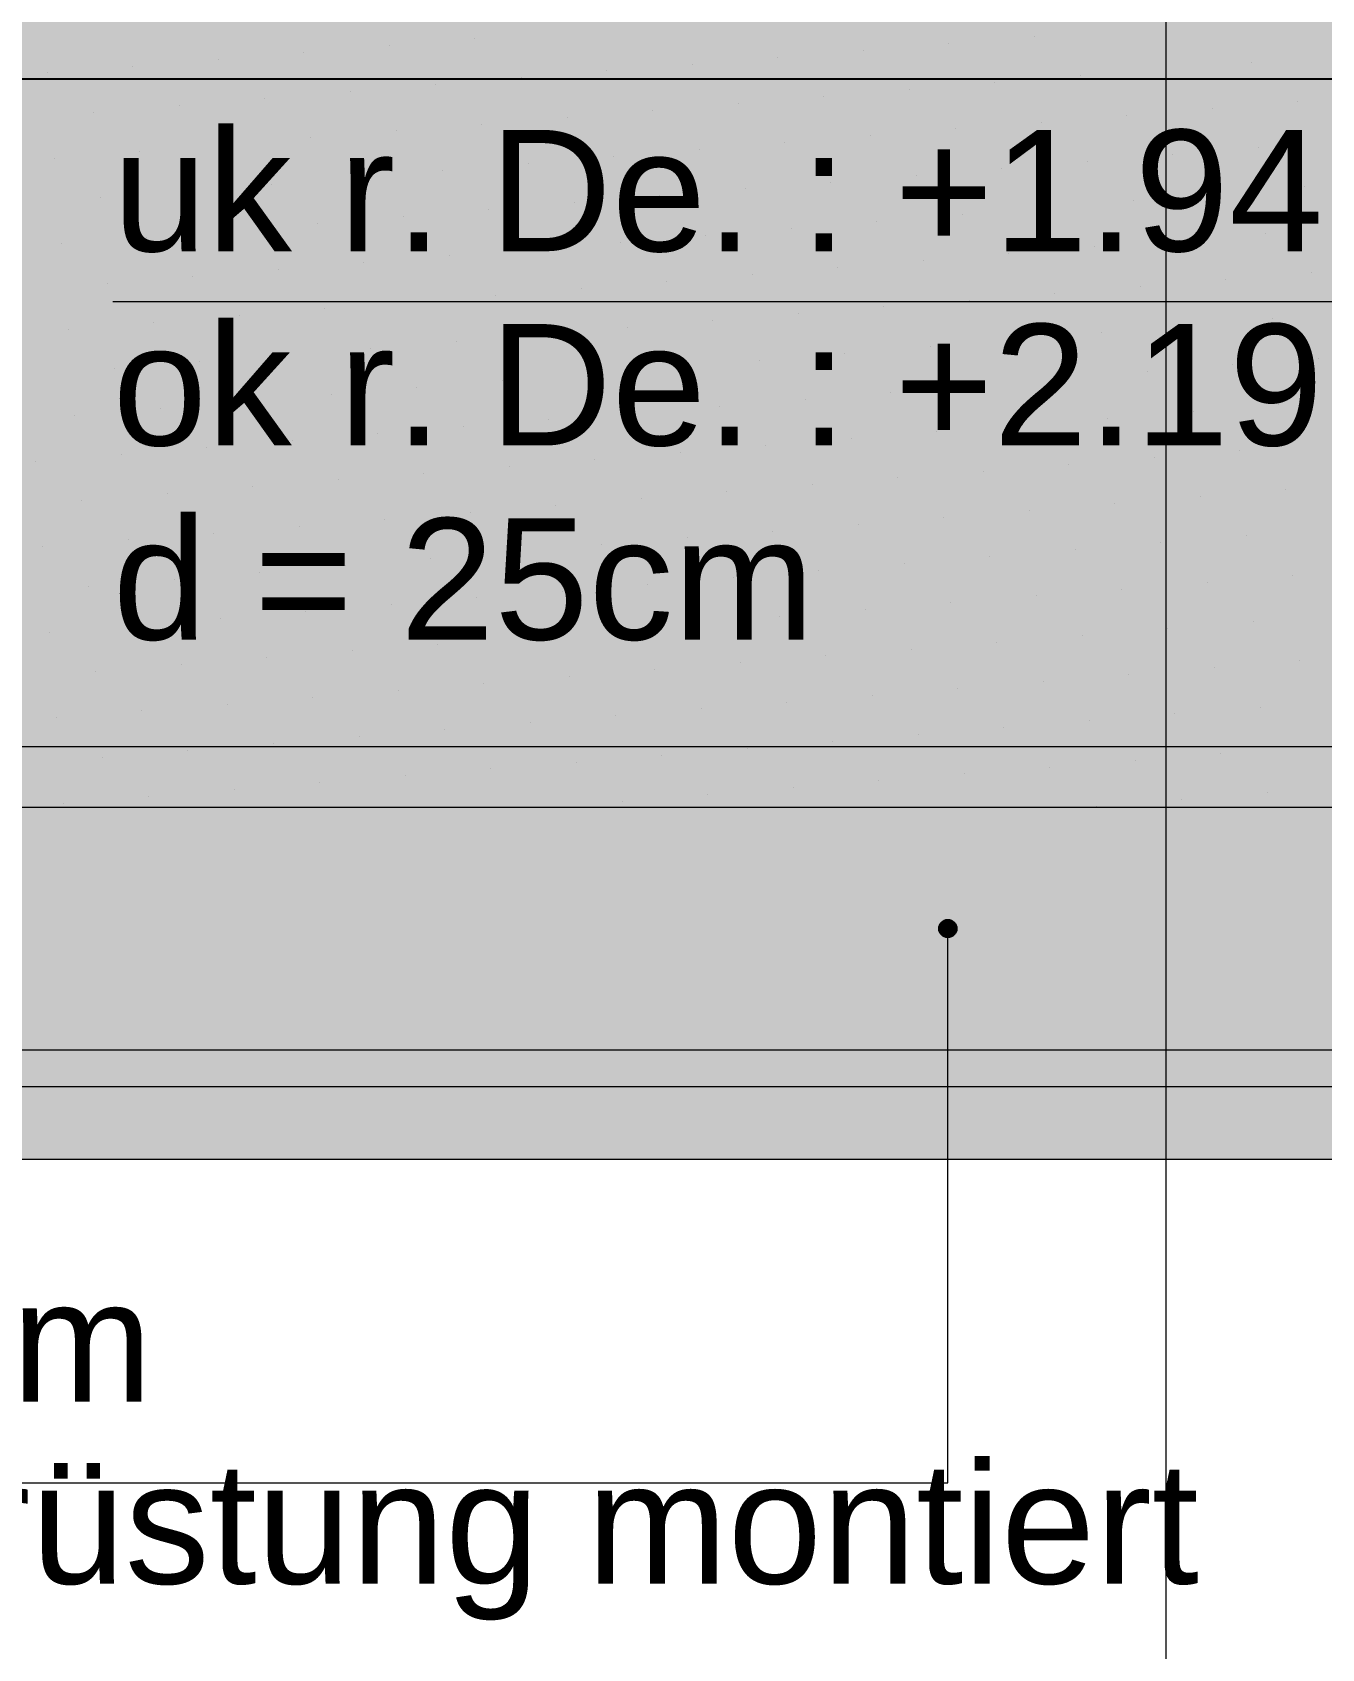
# Model space of a CAD drawing. Header units: metres. Extents: x 0.003 to 0.843, y 0.003 to 0.597.
# Drawn here: x 0.27071 to 0.29196, y 0.42573 to 0.45237 of the extents above; entities that cross this region are included whole.
import ezdxf

# ---------------------------------------------------------------- set-up
doc = ezdxf.new("R2010")
doc.units = ezdxf.units.M
for name, pattern in [('AUSGEZOGEN', [0]), ('PUNKT2', [3.175, 0, -3.175]), ('STRICHLINIE', [19.049999999999997, 12.7, -6.35]), ('STRICHPUNKT', [25.4, 12.7, -6.35, 0, -6.35])]:
    doc.linetypes.add(name, pattern=pattern)
for name, color, linetype, lineweight in [('Aussenwandverkleidung', 7, 'AUSGEZOGEN', 18), ('Beton verdeckt vorne', 7, 'STRICHLINIE', 13), ('Daemmung', 7, 'AUSGEZOGEN', 18), ('Fuellflaeche', 7, 'AUSGEZOGEN', 13), ('Schnittbegrenzung', 7, 'AUSGEZOGEN', 13), ('Spengler', 7, 'AUSGEZOGEN', 18), ('Stilflaechen Bepflanzung', 96, 'AUSGEZOGEN', 25), ('Text Koten', 7, 'AUSGEZOGEN', 25), ('Text Werkplan Ausfuehrung', 7, 'AUSGEZOGEN', 25), ('Werkplan- Ausfuehrungsmasse', 7, 'AUSGEZOGEN', 13)]:
    doc.layers.add(name, color=color, linetype=linetype, lineweight=lineweight)
doc.styles.add('ARIAL', font='ARIAL.TTF')

msp = doc.modelspace()

# ---------------------------------------------------------------- hatches: boundary and pattern name
at = {"layer": 'Fuellflaeche', "linetype": 'AUSGEZOGEN', "lineweight": 13}
msp.add_hatch(color=254, dxfattribs=at).paths.add_polyline_path([(0.2405525927639469, 0.4405973572039297), (0.2405525927639469, 0.4337973573559215), (0.3156799930110575, 0.4337973573559215), (0.3156799930110575, 0.4405973572039297)])
msp.add_hatch(color=254, dxfattribs=at).paths.add_polyline_path([(0.2405525927639469, 0.4405973572039297), (0.2405525927639469, 0.4337973573559215), (0.3156799930110575, 0.4337973573559215), (0.3156799930110575, 0.4405973572039297)])
at = {"layer": 'Stilflaechen Bepflanzung', "linetype": 'AUSGEZOGEN', "lineweight": 13, "true_color": 0xf7faef}
msp.add_hatch(color=7, dxfattribs=at).paths.add_polyline_path([(0.2405525927639469, 0.4405973572039297), (0.30739999319613, 0.4405973572039297), (0.30739999319613, 0.4979573559218338), (0.6493199855536229, 0.4979573559218338), (0.6493199855536229, 0.4787973563500931), (0.689319984659553, 0.4787973563500931), (0.689319984659553, 0.494573322262538), (0.6499099855404343, 0.494573322262538), (0.6499099855404343, 0.529957355206578), (0.2405525927639469, 0.529957355206578)])
at = {"layer": 'Text Werkplan Ausfuehrung', "linetype": 'AUSGEZOGEN', "lineweight": 13}
for points in [[(0.2856481299106974, 0.437597357270985), (0.2859481289178666, 0.437597357270985), (0.2859271289168692, 0.4376723572745473)], [(0.2856481299106974, 0.437597357270985), (0.2859271289168692, 0.4376723572745473), (0.2856691299116949, 0.4376723572745473)], [(0.2856691299116949, 0.4376723572745473), (0.2859271289168692, 0.4376723572745473), (0.2858731289219337, 0.4377263572771121)], [(0.2856691299116949, 0.4376723572745473), (0.2858731289219337, 0.4377263572771121), (0.2857231299142599, 0.4377263572771121)], [(0.2857231299142599, 0.4377263572771121), (0.2858731289219337, 0.4377263572771121), (0.2857981299178222, 0.4377473572781095)], [(0.2856691299116949, 0.4375223582668733), (0.2859481289178666, 0.437597357270985), (0.2856481299106974, 0.437597357270985)], [(0.2856691299116949, 0.4375223582668733), (0.2859271289168692, 0.4375223582668733), (0.2859481289178666, 0.437597357270985)], [(0.2857231299142599, 0.4374683582719379), (0.2859271289168692, 0.4375223582668733), (0.2856691299116949, 0.4375223582668733)], [(0.2857231299142599, 0.4374683582719379), (0.2858731289219337, 0.4374683582719379), (0.2859271289168692, 0.4375223582668733)], [(0.2858731289219337, 0.4374683582719379), (0.2857231299142599, 0.4374683582719379), (0.2857981299178222, 0.4374473582709404)]]:
    msp.add_hatch(color=7, dxfattribs=at).paths.add_polyline_path(points)

# ---------------------------------------------------------------- linework, layer by layer
at = {"layer": 'Aussenwandverkleidung', "color": 7, "linetype": 'PUNKT2', "lineweight": 13}
msp.add_line((0.2405525927639469, 0.4349973573290995), (0.3173999929726126, 0.4349973573290995), dxfattribs=at)
msp.add_line((0.2405525927639469, 0.4349973573290995), (0.3173999929726126, 0.4349973573290995), dxfattribs=at)
at = {"layer": 'Beton verdeckt vorne', "color": 7, "linetype": 'STRICHLINIE', "lineweight": 13}
for p, q in [((0.2405525927639469, 0.4395973572262815), (0.3207599928975108, 0.4395973572262815)), ((0.2405525927639469, 0.4395973572262815), (0.3207599928975108, 0.4395973572262815)), ((0.2405525927639469, 0.4355973573156884), (0.322359992861748, 0.4355973573156884)), ((0.2405525927639469, 0.4355973573156884), (0.322359992861748, 0.4355973573156884))]:
    msp.add_line(p, q, dxfattribs=at)
at = {"layer": 'Daemmung', "color": 131, "linetype": 'AUSGEZOGEN', "lineweight": 13, "true_color": 0x70ffff}
for p, q in [((0.287222313265266, 0.4522966527968746), (0.287222313265266, 0.4522966527968746)), ((0.2751853275549692, 0.4520374645832933), (0.2751853275549692, 0.4520374645832933)), ((0.2765947728574621, 0.4521508658615084), (0.2765947728574621, 0.4521508658615084)), ((0.2780042181599549, 0.4522642671397232), (0.2780042181599549, 0.4522642671397232)), ((0.2844034226602804, 0.4520698502404445), (0.2844034226602804, 0.4520698502404445)), ((0.2858128679627732, 0.4521832515186594), (0.2858128679627732, 0.4521832515186594)), ((0.2723664369499834, 0.4518106620268632), (0.2723664369499834, 0.4518106620268632)), ((0.2737758822524763, 0.4519240633050782), (0.2737758822524763, 0.4519240633050782)), ((0.2815845320552947, 0.4518430476840145), (0.2815845320552947, 0.4518430476840145)), ((0.2829939773577875, 0.4519564489622295), (0.2829939773577875, 0.4519564489622295)), ((0.289393181858113, 0.4517620320629507), (0.289393181858113, 0.4517620320629507)), ((0.2908026271606059, 0.4518754333411655), (0.2908026271606059, 0.4518754333411655)), ((0.2709569916474905, 0.4516972607486482), (0.2709569916474905, 0.4516972607486482)), ((0.2773561961478159, 0.4515028438493693), (0.2773561961478159, 0.4515028438493693)), ((0.2787656414503089, 0.4516162451275844), (0.2787656414503089, 0.4516162451275844)), ((0.2801750867528017, 0.4517296464057994), (0.2801750867528017, 0.4517296464057994)), ((0.2865742912531273, 0.4515352295065206), (0.2865742912531273, 0.4515352295065206)), ((0.2879837365556201, 0.4516486307847356), (0.2879837365556201, 0.4516486307847356)), ((0.2745373055428303, 0.4512760412929392), (0.2745373055428303, 0.4512760412929392)), ((0.2759467508453231, 0.4513894425711543), (0.2759467508453231, 0.4513894425711543)), ((0.2837554006481414, 0.4513084269500905), (0.2837554006481414, 0.4513084269500905)), ((0.2851648459506343, 0.4514218282283056), (0.2851648459506343, 0.4514218282283056)), ((0.2915640504509597, 0.4512274113290267), (0.2915640504509597, 0.4512274113290267)), ((0.2717184149378445, 0.4510492387365092), (0.2717184149378445, 0.4510492387365092)), ((0.2731278602403375, 0.4511626400147242), (0.2731278602403375, 0.4511626400147242)), ((0.2795270647406628, 0.4509682231154454), (0.2795270647406628, 0.4509682231154454)), ((0.2809365100431557, 0.4510816243936604), (0.2809365100431557, 0.4510816243936604)), ((0.2823459553456486, 0.4511950256718755), (0.2823459553456486, 0.4511950256718755)), ((0.288745159845974, 0.4510006087725967), (0.288745159845974, 0.4510006087725967)), ((0.2901546051484669, 0.4511140100508116), (0.2901546051484669, 0.4511140100508116)), ((0.2767081741356771, 0.4507414205590153), (0.2767081741356771, 0.4507414205590153)), ((0.27811761943817, 0.4508548218372304), (0.27811761943817, 0.4508548218372304)), ((0.2859262692409883, 0.4507738062161666), (0.2859262692409883, 0.4507738062161666)), ((0.2859262692409883, 0.4507738062161666), (0.2859262692409883, 0.4507738062161666)), ((0.2873357145434812, 0.4508872074943817), (0.2873357145434812, 0.4508872074943817)), ((0.2738892835306913, 0.4505146180025852), (0.2738892835306913, 0.4505146180025852)), ((0.2752987288331842, 0.4506280192808005), (0.2752987288331842, 0.4506280192808005)), ((0.2816979333335096, 0.4504336023815214), (0.2816979333335096, 0.4504336023815214)), ((0.2831073786360025, 0.4505470036597367), (0.2831073786360025, 0.4505470036597367)), ((0.2845168239384954, 0.4506604049379515), (0.2845168239384954, 0.4506604049379515)), ((0.2909160284388209, 0.4504659880386727), (0.2909160284388209, 0.4504659880386727)), ((0.2710703929257056, 0.4502878154461553), (0.2710703929257056, 0.4502878154461553)), ((0.2724798382281984, 0.4504012167243703), (0.2724798382281984, 0.4504012167243703)), ((0.2788790427285239, 0.4502067998250916), (0.2788790427285239, 0.4502067998250916)), ((0.2788790427285239, 0.4502067998250916), (0.2788790427285239, 0.4502067998250916)), ((0.2802884880310167, 0.4503202011033066), (0.2802884880310167, 0.4503202011033066)), ((0.2880971378338351, 0.4502391854822428), (0.2880971378338351, 0.4502391854822428)), ((0.289506583136328, 0.4503525867604577), (0.289506583136328, 0.4503525867604577)), ((0.2760601521235382, 0.4499799972686614), (0.2760601521235382, 0.4499799972686614)), ((0.2774695974260311, 0.4500933985468765), (0.2774695974260311, 0.4500933985468765)), ((0.2838688019263565, 0.4498989816475977), (0.2838688019263565, 0.4498989816475977)), ((0.2852782472288493, 0.4500123829258127), (0.2852782472288493, 0.4500123829258127)), ((0.2866876925313422, 0.4501257842040278), (0.2866876925313422, 0.4501257842040278)), ((0.2718318162160596, 0.4496397934340164), (0.2718318162160596, 0.4496397934340164)), ((0.2718318162160596, 0.4496397934340164), (0.2718318162160596, 0.4496397934340164)), ((0.2732412615185524, 0.4497531947122314), (0.2732412615185524, 0.4497531947122314)), ((0.2746507068210454, 0.4498665959904464), (0.2746507068210454, 0.4498665959904464)), ((0.2810499113213707, 0.4496721790911676), (0.2810499113213707, 0.4496721790911676)), ((0.2824593566238636, 0.4497855803693826), (0.2824593566238636, 0.4497855803693826)), ((0.2902680064266819, 0.4497045647483188), (0.2902680064266819, 0.4497045647483188)), ((0.2916774517291749, 0.4498179660265339), (0.2916774517291749, 0.4498179660265339)), ((0.2782310207163849, 0.4494453765347375), (0.2782310207163849, 0.4494453765347375)), ((0.2796404660188779, 0.4495587778129526), (0.2796404660188779, 0.4495587778129526)), ((0.2860396705192033, 0.4493643609136738), (0.2860396705192033, 0.4493643609136738)), ((0.2874491158216962, 0.4494777621918888), (0.2874491158216962, 0.4494777621918888)), ((0.288858561124189, 0.4495911634701037), (0.288858561124189, 0.4495911634701037)), ((0.2740026848089063, 0.4491051727000924), (0.2740026848089063, 0.4491051727000924)), ((0.2754121301113991, 0.4492185739783074), (0.2754121301113991, 0.4492185739783074)), ((0.2768215754138921, 0.4493319752565225), (0.2768215754138921, 0.4493319752565225)), ((0.2832207799142176, 0.4491375583572436), (0.2832207799142176, 0.4491375583572436)), ((0.2846302252167104, 0.4492509596354587), (0.2846302252167104, 0.4492509596354587)), ((0.2711837942039207, 0.4488783701436624), (0.2711837942039207, 0.4488783701436624)), ((0.2725932395064135, 0.4489917714218774), (0.2725932395064135, 0.4489917714218774)), ((0.2804018893092318, 0.4489107558008136), (0.2804018893092318, 0.4489107558008136)), ((0.2818113346117248, 0.4490241570790285), (0.2818113346117248, 0.4490241570790285)), ((0.2882105391120501, 0.4488297401797498), (0.2882105391120501, 0.4488297401797498)), ((0.289619984414543, 0.4489431414579649), (0.289619984414543, 0.4489431414579649)), ((0.2910294297170359, 0.4490565427361798), (0.2910294297170359, 0.4490565427361798)), ((0.2761735534017533, 0.4485705519661686), (0.2761735534017533, 0.4485705519661686)), ((0.2775829987042461, 0.4486839532443835), (0.2775829987042461, 0.4486839532443835)), ((0.278992444006739, 0.4487973545225986), (0.278992444006739, 0.4487973545225986)), ((0.2853916485070644, 0.4486029376233197), (0.2853916485070644, 0.4486029376233197)), ((0.2868010938095572, 0.4487163389015348), (0.2868010938095572, 0.4487163389015348)), ((0.2733546627967675, 0.4483437494097385), (0.2733546627967675, 0.4483437494097385)), ((0.2747641080992603, 0.4484571506879536), (0.2747641080992603, 0.4484571506879536)), ((0.2825727579020786, 0.4483761350668898), (0.2825727579020786, 0.4483761350668898)), ((0.2839822032045715, 0.4484895363451049), (0.2839822032045715, 0.4484895363451049)), ((0.2903814077048969, 0.448295119445826), (0.2903814077048969, 0.448295119445826)), ((0.2917908530073898, 0.4484085207240409), (0.2917908530073898, 0.4484085207240409)), ((0.2719452174942746, 0.4482303481315235), (0.2719452174942746, 0.4482303481315235)), ((0.2783444219946, 0.4480359312322447), (0.2783444219946, 0.4480359312322447)), ((0.2797538672970928, 0.4481493325104598), (0.2797538672970928, 0.4481493325104598)), ((0.2811633125995858, 0.4482627337886747), (0.2811633125995858, 0.4482627337886747)), ((0.2875625170999112, 0.448068316889396), (0.2875625170999112, 0.448068316889396)), ((0.2889719624024041, 0.4481817181676109), (0.2889719624024041, 0.4481817181676109)), ((0.2755255313896142, 0.4478091286758146), (0.2755255313896142, 0.4478091286758146)), ((0.276934976692107, 0.4479225299540296), (0.276934976692107, 0.4479225299540296)), ((0.2847436264949255, 0.4478415143329659), (0.2847436264949255, 0.4478415143329659)), ((0.2861530717974183, 0.4479549156111809), (0.2861530717974183, 0.4479549156111809)), ((0.2727066407846286, 0.4475823261193846), (0.2727066407846286, 0.4475823261193846)), ((0.2741160860871214, 0.4476957273975995), (0.2741160860871214, 0.4476957273975995)), ((0.2805152905874469, 0.4475013104983208), (0.2805152905874469, 0.4475013104983208)), ((0.2819247358899397, 0.4476147117765357), (0.2819247358899397, 0.4476147117765357)), ((0.2833341811924326, 0.4477281130547508), (0.2833341811924326, 0.4477281130547508)), ((0.289733385692758, 0.4475336961554719), (0.289733385692758, 0.4475336961554719)), ((0.2911428309952508, 0.447647097433687), (0.2911428309952508, 0.447647097433687)), ((0.2712971954821357, 0.4474689248411695), (0.2712971954821357, 0.4474689248411695)), ((0.2776963999824611, 0.4472745079418907), (0.2776963999824611, 0.4472745079418907)), ((0.279105845284954, 0.4473879092201057), (0.279105845284954, 0.4473879092201057)), ((0.2869144950877723, 0.4473068935990419), (0.2869144950877723, 0.4473068935990419)), ((0.2883239403902652, 0.447420294877257), (0.2883239403902652, 0.447420294877257)), ((0.2748775093774753, 0.4470477053854605), (0.2748775093774753, 0.4470477053854605)), ((0.2762869546799682, 0.4471611066636756), (0.2762869546799682, 0.4471611066636756)), ((0.2826861591802937, 0.4469666897643967), (0.2826861591802937, 0.4469666897643967)), ((0.2840956044827865, 0.4470800910426118), (0.2840956044827865, 0.4470800910426118)), ((0.2855050497852794, 0.4471934923208269), (0.2855050497852794, 0.4471934923208269)), ((0.2855050497852794, 0.4471934923208269), (0.2855050497852794, 0.4471934923208269)), ((0.2919042542856048, 0.446999075421548), (0.2919042542856048, 0.446999075421548)), ((0.2720586187724896, 0.4468209028290306), (0.2720586187724896, 0.4468209028290306)), ((0.2734680640749825, 0.4469343041072457), (0.2734680640749825, 0.4469343041072457)), ((0.2798672685753079, 0.4467398872079667), (0.2798672685753079, 0.4467398872079667)), ((0.2812767138778007, 0.4468532884861819), (0.2812767138778007, 0.4468532884861819)), ((0.2890853636806192, 0.446772272865118), (0.2890853636806192, 0.446772272865118)), ((0.290494808983112, 0.4468856741433331), (0.290494808983112, 0.4468856741433331)), ((0.2770483779703222, 0.4465130846515368), (0.2770483779703222, 0.4465130846515368)), ((0.278457823272815, 0.4466264859297519), (0.278457823272815, 0.4466264859297519)), ((0.278457823272815, 0.4466264859297519), (0.278457823272815, 0.4466264859297519)), ((0.2848570277731405, 0.4464320690304731), (0.2848570277731405, 0.4464320690304731)), ((0.2862664730756334, 0.4465454703086881), (0.2862664730756334, 0.4465454703086881)), ((0.2876759183781262, 0.4466588715869029), (0.2876759183781262, 0.4466588715869029)), ((0.2728200420628435, 0.4461728808168916), (0.2728200420628435, 0.4461728808168916)), ((0.2742294873653365, 0.4462862820951067), (0.2742294873653365, 0.4462862820951067)), ((0.2756389326678293, 0.4463996833733218), (0.2756389326678293, 0.4463996833733218)), ((0.2820381371681548, 0.4462052664740429), (0.2820381371681548, 0.4462052664740429)), ((0.2834475824706476, 0.446318667752258), (0.2834475824706476, 0.446318667752258)), ((0.2912562322734659, 0.4462376521311942), (0.2912562322734659, 0.4462376521311942)), ((0.2714105967603506, 0.4460594795386767), (0.2714105967603506, 0.4460594795386767)), ((0.2714105967603506, 0.4460594795386767), (0.2714105967603506, 0.4460594795386767)), ((0.279219246563169, 0.4459784639176129), (0.279219246563169, 0.4459784639176129)), ((0.2806286918656619, 0.4460918651958279), (0.2806286918656619, 0.4460918651958279)), ((0.2870278963659873, 0.4458974482965491), (0.2870278963659873, 0.4458974482965491)), ((0.2884373416684802, 0.4460108495747642), (0.2884373416684802, 0.4460108495747642)), ((0.2898467869709731, 0.4461242508529791), (0.2898467869709731, 0.4461242508529791)), ((0.2749909106556904, 0.4456382600829677), (0.2749909106556904, 0.4456382600829677)), ((0.2764003559581832, 0.4457516613611828), (0.2764003559581832, 0.4457516613611828)), ((0.2778098012606761, 0.4458650626393978), (0.2778098012606761, 0.4458650626393978)), ((0.2842090057610016, 0.445670645740119), (0.2842090057610016, 0.445670645740119)), ((0.2856184510634944, 0.445784047018334), (0.2856184510634944, 0.445784047018334)), ((0.2721720200507045, 0.4454114575265377), (0.2721720200507045, 0.4454114575265377)), ((0.2735814653531975, 0.4455248588047527), (0.2735814653531975, 0.4455248588047527)), ((0.2813901151560158, 0.445443843183689), (0.2813901151560158, 0.445443843183689)), ((0.2827995604585086, 0.4455572444619039), (0.2827995604585086, 0.4455572444619039)), ((0.2891987649588341, 0.4453628275626252), (0.2891987649588341, 0.4453628275626252)), ((0.290608210261327, 0.4454762288408401), (0.290608210261327, 0.4454762288408401)), ((0.2707625747482117, 0.4452980562483226), (0.2707625747482117, 0.4452980562483226)), ((0.2771617792485372, 0.445103639349044), (0.2771617792485372, 0.445103639349044)), ((0.2785712245510301, 0.4452170406272588), (0.2785712245510301, 0.4452170406272588)), ((0.2799806698535229, 0.4453304419054739), (0.2799806698535229, 0.4453304419054739)), ((0.2863798743538484, 0.445136025006195), (0.2863798743538484, 0.445136025006195)), ((0.2877893196563412, 0.4452494262844101), (0.2877893196563412, 0.4452494262844101)), ((0.2743428886435514, 0.4448768367926139), (0.2743428886435514, 0.4448768367926139)), ((0.2757523339460444, 0.4449902380708287), (0.2757523339460444, 0.4449902380708287)), ((0.2835609837488627, 0.4449092224497649), (0.2835609837488627, 0.4449092224497649)), ((0.2849704290513555, 0.4450226237279802), (0.2849704290513555, 0.4450226237279802)), ((0.291369633551681, 0.4448282068287012), (0.291369633551681, 0.4448282068287012)), ((0.2715239980385656, 0.4446500342361839), (0.2715239980385656, 0.4446500342361839)), ((0.2729334433410585, 0.4447634355143988), (0.2729334433410585, 0.4447634355143988)), ((0.279332647841384, 0.44456901861512), (0.279332647841384, 0.44456901861512)), ((0.2807420931438769, 0.4446824198933351), (0.2807420931438769, 0.4446824198933351)), ((0.2821515384463698, 0.4447958211715501), (0.2821515384463698, 0.4447958211715501)), ((0.2885507429466952, 0.4446014042722711), (0.2885507429466952, 0.4446014042722711)), ((0.2899601882491881, 0.4447148055504863), (0.2899601882491881, 0.4447148055504863)), ((0.2765137572363982, 0.44434221605869), (0.2765137572363982, 0.44434221605869)), ((0.2779232025388911, 0.444455617336905), (0.2779232025388911, 0.444455617336905)), ((0.2857318523417094, 0.4443746017158412), (0.2857318523417094, 0.4443746017158412)), ((0.2871412976442023, 0.4444880029940563), (0.2871412976442023, 0.4444880029940563)), ((0.2736948666314126, 0.4441154135022598), (0.2736948666314126, 0.4441154135022598)), ((0.2751043119339054, 0.4442288147804749), (0.2751043119339054, 0.4442288147804749)), ((0.2815035164342308, 0.4440343978811961), (0.2815035164342308, 0.4440343978811961)), ((0.2829129617367238, 0.4441477991594111), (0.2829129617367238, 0.4441477991594111)), ((0.2843224070392166, 0.4442612004376262), (0.2843224070392166, 0.4442612004376262)), ((0.290721611539542, 0.4440667835383473), (0.290721611539542, 0.4440667835383473)), ((0.2708759760264268, 0.4438886109458298), (0.2708759760264268, 0.4438886109458298)), ((0.2722854213289196, 0.4440020122240448), (0.2722854213289196, 0.4440020122240448)), ((0.2786846258292451, 0.443807595324766), (0.2786846258292451, 0.443807595324766)), ((0.280094071131738, 0.4439209966029811), (0.280094071131738, 0.4439209966029811)), ((0.2879027209345563, 0.4438399809819173), (0.2879027209345563, 0.4438399809819173)), ((0.2893121662370491, 0.4439533822601324), (0.2893121662370491, 0.4439533822601324)), ((0.2758657352242593, 0.4435807927683359), (0.2758657352242593, 0.4435807927683359)), ((0.2772751805267522, 0.4436941940465509), (0.2772751805267522, 0.4436941940465509)), ((0.2836743850270776, 0.4434997771472721), (0.2836743850270776, 0.4434997771472721)), ((0.2850838303295706, 0.4436131784254871), (0.2850838303295706, 0.4436131784254871)), ((0.2864932756320634, 0.4437265797037022), (0.2864932756320634, 0.4437265797037022)), ((0.2864932756320634, 0.4437265797037022), (0.2864932756320634, 0.4437265797037022)), ((0.2716373993167807, 0.4432405889336908), (0.2716373993167807, 0.4432405889336908)), ((0.2730468446192735, 0.443353990211906), (0.2730468446192735, 0.443353990211906)), ((0.2744562899217665, 0.4434673914901209), (0.2744562899217665, 0.4434673914901209)), ((0.2808554944220918, 0.4432729745908422), (0.2808554944220918, 0.4432729745908422)), ((0.2822649397245848, 0.4433863758690572), (0.2822649397245848, 0.4433863758690572)), ((0.2900735895274031, 0.4433053602479934), (0.2900735895274031, 0.4433053602479934)), ((0.291483034829896, 0.4434187615262083), (0.291483034829896, 0.4434187615262083)), ((0.2780366038171061, 0.4430461720344122), (0.2780366038171061, 0.4430461720344122)), ((0.279446049119599, 0.443159573312627), (0.279446049119599, 0.443159573312627)), ((0.279446049119599, 0.443159573312627), (0.279446049119599, 0.443159573312627)), ((0.2858452536199245, 0.4429651564133484), (0.2858452536199245, 0.4429651564133484)), ((0.2872546989224175, 0.4430785576915632), (0.2872546989224175, 0.4430785576915632)), ((0.2886641442249103, 0.4431919589697783), (0.2886641442249103, 0.4431919589697783)), ((0.2738082679096275, 0.442705968199767), (0.2738082679096275, 0.442705968199767)), ((0.2752177132121205, 0.4428193694779821), (0.2752177132121205, 0.4428193694779821)), ((0.2766271585146133, 0.4429327707561971), (0.2766271585146133, 0.4429327707561971)), ((0.2830263630149387, 0.4427383538569183), (0.2830263630149387, 0.4427383538569183)), ((0.2844358083174317, 0.4428517551351333), (0.2844358083174317, 0.4428517551351333)), ((0.2709893773046417, 0.4424791656433369), (0.2709893773046417, 0.4424791656433369)), ((0.2723988226071347, 0.442592566921552), (0.2723988226071347, 0.442592566921552)), ((0.2723988226071347, 0.442592566921552), (0.2723988226071347, 0.442592566921552)), ((0.280207472409953, 0.4425115513004882), (0.280207472409953, 0.4425115513004882)), ((0.2816169177124459, 0.4426249525787033), (0.2816169177124459, 0.4426249525787033)), ((0.2880161222127713, 0.4424305356794245), (0.2880161222127713, 0.4424305356794245)), ((0.2894255675152642, 0.4425439369576395), (0.2894255675152642, 0.4425439369576395)), ((0.290835012817757, 0.4426573382358545), (0.290835012817757, 0.4426573382358545)), ((0.2759791365024744, 0.442171347465843), (0.2759791365024744, 0.442171347465843)), ((0.2773885818049673, 0.4422847487440581), (0.2773885818049673, 0.4422847487440581)), ((0.2787980271074602, 0.4423981500222732), (0.2787980271074602, 0.4423981500222732)), ((0.2851972316077855, 0.4422037331229943), (0.2851972316077855, 0.4422037331229943)), ((0.2866066769102785, 0.4423171344012094), (0.2866066769102785, 0.4423171344012094)), ((0.2731602458974886, 0.441944544909413), (0.2731602458974886, 0.441944544909413)), ((0.2745696911999814, 0.442057946187628), (0.2745696911999814, 0.442057946187628)), ((0.2823783410027997, 0.4419769305665643), (0.2823783410027997, 0.4419769305665643)), ((0.2837877863052927, 0.4420903318447792), (0.2837877863052927, 0.4420903318447792)), ((0.2901869908056182, 0.4418959149455005), (0.2901869908056182, 0.4418959149455005)), ((0.291596436108111, 0.4420093162237155), (0.291596436108111, 0.4420093162237155)), ((0.2717508005949958, 0.441831143631198), (0.2717508005949958, 0.441831143631198)), ((0.2781500050953213, 0.4416367267319191), (0.2781500050953213, 0.4416367267319191)), ((0.2795594503978141, 0.4417501280101342), (0.2795594503978141, 0.4417501280101342)), ((0.2809688957003069, 0.4418635292883493), (0.2809688957003069, 0.4418635292883493)), ((0.2873681002006324, 0.4416691123890704), (0.2873681002006324, 0.4416691123890704)), ((0.2887775455031253, 0.4417825136672855), (0.2887775455031253, 0.4417825136672855)), ((0.2753311144903354, 0.4414099241754892), (0.2753311144903354, 0.4414099241754892)), ((0.2767405597928283, 0.441523325453704), (0.2767405597928283, 0.441523325453704)), ((0.2845492095956466, 0.4414423098326403), (0.2845492095956466, 0.4414423098326403)), ((0.2859586548981396, 0.4415557111108553), (0.2859586548981396, 0.4415557111108553)), ((0.2725122238853496, 0.4411831216190592), (0.2725122238853496, 0.4411831216190592)), ((0.2739216691878426, 0.4412965228972742), (0.2739216691878426, 0.4412965228972742)), ((0.280320873688168, 0.4411021059979954), (0.280320873688168, 0.4411021059979954)), ((0.2817303189906609, 0.4412155072762104), (0.2817303189906609, 0.4412155072762104)), ((0.2831397642931538, 0.4413289085544253), (0.2831397642931538, 0.4413289085544253)), ((0.2895389687934792, 0.4411344916551465), (0.2895389687934792, 0.4411344916551465)), ((0.2909484140959721, 0.4412478929333615), (0.2909484140959721, 0.4412478929333615)), ((0.2711027785828568, 0.4410697203408441), (0.2711027785828568, 0.4410697203408441)), ((0.2775019830831822, 0.4408753034415653), (0.2775019830831822, 0.4408753034415653)), ((0.2789114283856751, 0.4409887047197804), (0.2789114283856751, 0.4409887047197804)), ((0.2867200781884934, 0.4409076890987166), (0.2867200781884934, 0.4409076890987166)), ((0.2881295234909864, 0.4410210903769317), (0.2881295234909864, 0.4410210903769317)), ((0.2746830924781965, 0.4406485008851352), (0.2746830924781965, 0.4406485008851352)), ((0.2760925377806893, 0.4407619021633502), (0.2760925377806893, 0.4407619021633502)), ((0.2824917422810149, 0.4405674852640715), (0.2824917422810149, 0.4405674852640715)), ((0.2839011875835077, 0.4406808865422864), (0.2839011875835077, 0.4406808865422864)), ((0.2853106328860006, 0.4407942878205015), (0.2853106328860006, 0.4407942878205015)), ((0.2917098373863261, 0.4405998709212227), (0.2917098373863261, 0.4405998709212227)), ((0.2718642018732108, 0.4404216983287051), (0.2718642018732108, 0.4404216983287051)), ((0.2732736471757037, 0.4405350996069202), (0.2732736471757037, 0.4405350996069202)), ((0.2796728516760291, 0.4403406827076414), (0.2796728516760291, 0.4403406827076414)), ((0.281082296978522, 0.4404540839858564), (0.281082296978522, 0.4404540839858564)), ((0.2888909467813403, 0.4403730683647926), (0.2888909467813403, 0.4403730683647926)), ((0.2903003920838332, 0.4404864696430077), (0.2903003920838332, 0.4404864696430077)), ((0.2768539610710433, 0.4401138801512112), (0.2768539610710433, 0.4401138801512112)), ((0.2782634063735362, 0.4402272814294263), (0.2782634063735362, 0.4402272814294263)), ((0.2846626108738617, 0.4400328645301474), (0.2846626108738617, 0.4400328645301474)), ((0.2860720561763545, 0.4401462658083625), (0.2860720561763545, 0.4401462658083625)), ((0.2860720561763545, 0.4401462658083625), (0.2860720561763545, 0.4401462658083625)), ((0.2874815014788475, 0.4402596670865776), (0.2874815014788475, 0.4402596670865776)), ((0.2726256251635648, 0.4397736763165662), (0.2726256251635648, 0.4397736763165662)), ((0.2740350704660576, 0.4398870775947812), (0.2740350704660576, 0.4398870775947812)), ((0.2754445157685504, 0.4400004788729963), (0.2754445157685504, 0.4400004788729963)), ((0.2818437202688759, 0.4398060619737174), (0.2818437202688759, 0.4398060619737174)), ((0.2832531655713688, 0.4399194632519325), (0.2832531655713688, 0.4399194632519325)), ((0.2910618153741871, 0.4398384476308687), (0.2910618153741871, 0.4398384476308687)), ((0.2712161798610719, 0.4396602750383513), (0.2712161798610719, 0.4396602750383513)), ((0.280434274966383, 0.4396926606955024), (0.280434274966383, 0.4396926606955024)), ((0.2882429247692013, 0.4396116450744386), (0.2882429247692013, 0.4396116450744386)), ((0.2896523700716943, 0.4397250463526536), (0.2896523700716943, 0.4397250463526536))]:
    msp.add_line(p, q, dxfattribs=at)
at = {"layer": 'Schnittbegrenzung', "color": 14, "linetype": 'STRICHPUNKT', "lineweight": 25}
msp.add_line((0.225799995020032, 0.4515973569580605), (0.734919983640314, 0.4515973569580605), dxfattribs=at)
at = {"layer": 'Spengler', "color": 7, "linetype": 'AUSGEZOGEN', "lineweight": 18}
for p, q in [((0.2405525927639469, 0.4405973572039297), (0.3156799930110575, 0.4405973572039297)), ((0.2405525927639469, 0.4405973572039297), (0.3156799930110575, 0.4405973572039297)), ((0.2405525927639469, 0.4337973573559215), (0.3156799930110575, 0.4337973573559215)), ((0.2405525927639469, 0.4337973573559215), (0.3156799930110575, 0.4337973573559215))]:
    msp.add_line(p, q, dxfattribs=at)
at = {"layer": 'Text Werkplan Ausfuehrung', "color": 7, "linetype": 'AUSGEZOGEN', "lineweight": 13}
for p, q in [((0.27203270384274, 0.4479306903733499), (0.2926993700474707, 0.4479306903733499)), ((0.2857981299178222, 0.4377473572781095), (0.2857981299178222, 0.4377473572781095)), ((0.2856481299106974, 0.437597357270985), (0.2856481299106974, 0.437597357270985)), ((0.2857981299178222, 0.4284640241417977), (0.2857981299178222, 0.437597357270985)), ((0.2857981299178222, 0.4374473582709404), (0.2857981299178222, 0.4374473582709404)), ((0.2859481289178666, 0.437597357270985), (0.2859481289178666, 0.437597357270985)), ((0.2405525927639469, 0.4284640241417977), (0.2857981299178222, 0.4284640241417977))]:
    msp.add_line(p, q, dxfattribs=at)
msp.add_circle((0.2857981299178222, 0.437597357270985), 0.0001500000071246177, dxfattribs=at)
at = {"layer": 'Werkplan- Ausfuehrungsmasse', "color": 7, "linetype": 'AUSGEZOGEN', "lineweight": 13}
msp.add_line((0.2893999935984614, 0.3876973583863368), (0.2893999935984614, 0.4829973562562158), dxfattribs=at)

# ---------------------------------------------------------------- texts
at = {"layer": 'Text Koten', "color": 7, "linetype": 'AUSGEZOGEN', "lineweight": 25, "char_height": 0.002, "width": 0.001, "attachment_point": 7, "style": 'ARIAL'}
for s, insert in [('uk\\~r.\\~De.\\~:\\~+1.94', (0.2720327037553172, 0.4487306903107651)), ('uk\\~r.\\~De.\\~:\\~+1.94', (0.2720327037553172, 0.4487306903107651)), ('ok\\~r.\\~De.\\~:\\~+2.19', (0.2720327036154409, 0.4455306905015)), ('ok\\~r.\\~De.\\~:\\~+2.19', (0.2720327036154409, 0.4455306905015)), ('d\\~=\\~25cm', (0.2720327034755643, 0.4423306906922349)), ('d\\~=\\~25cm', (0.2720327034755643, 0.4423306906922349))]:
    msp.add_mtext(s, dxfattribs=dict(at, insert=insert))
at = {"layer": 'Text Werkplan Ausfuehrung', "color": 7, "linetype": 'AUSGEZOGEN', "lineweight": 25, "char_height": 0.002, "width": 0.001, "attachment_point": 7, "style": 'ARIAL'}
for s, insert in [('Holzwerkstoffplatte\\~27mm', (0.2405525927202355, 0.4291973574363879)), ('mechanisch\\~auf\\~Betonbrüstung\\~montiert', (0.2405525925891013, 0.4261973574363879))]:
    msp.add_mtext(s, dxfattribs=dict(at, insert=insert))

doc.saveas('drawing.dxf')
